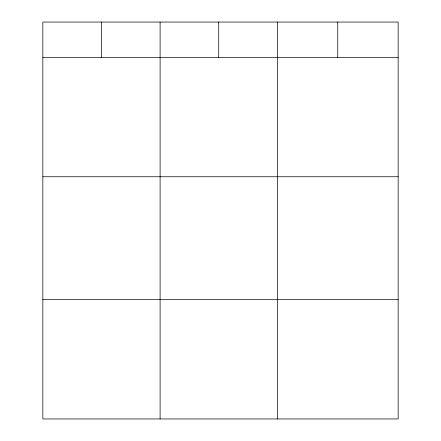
<?xml version="1.0" encoding="UTF-8"?>
<svg xmlns="http://www.w3.org/2000/svg" width="441" height="441" viewBox="0 0 441 441"><rect width="100%" height="100%" fill="white"/><g stroke="black" fill="none" stroke-linecap="round" stroke-linejoin="round"><path stroke-width="0.66" d="M398.151 176.753L398.151 22.05L42.849 22.05L42.849 418.95L398.151 418.95L398.151 176.753L42.849 176.753M42.849 57.462L398.151 57.462M42.849 299.66L398.151 299.66M337.751 22.05L337.751 57.462M277.35 22.05L277.35 418.95M218.725 22.05L218.725 57.462M160.1 22.05L160.1 418.95M101.474 22.05L101.474 57.462"/></g></svg>
